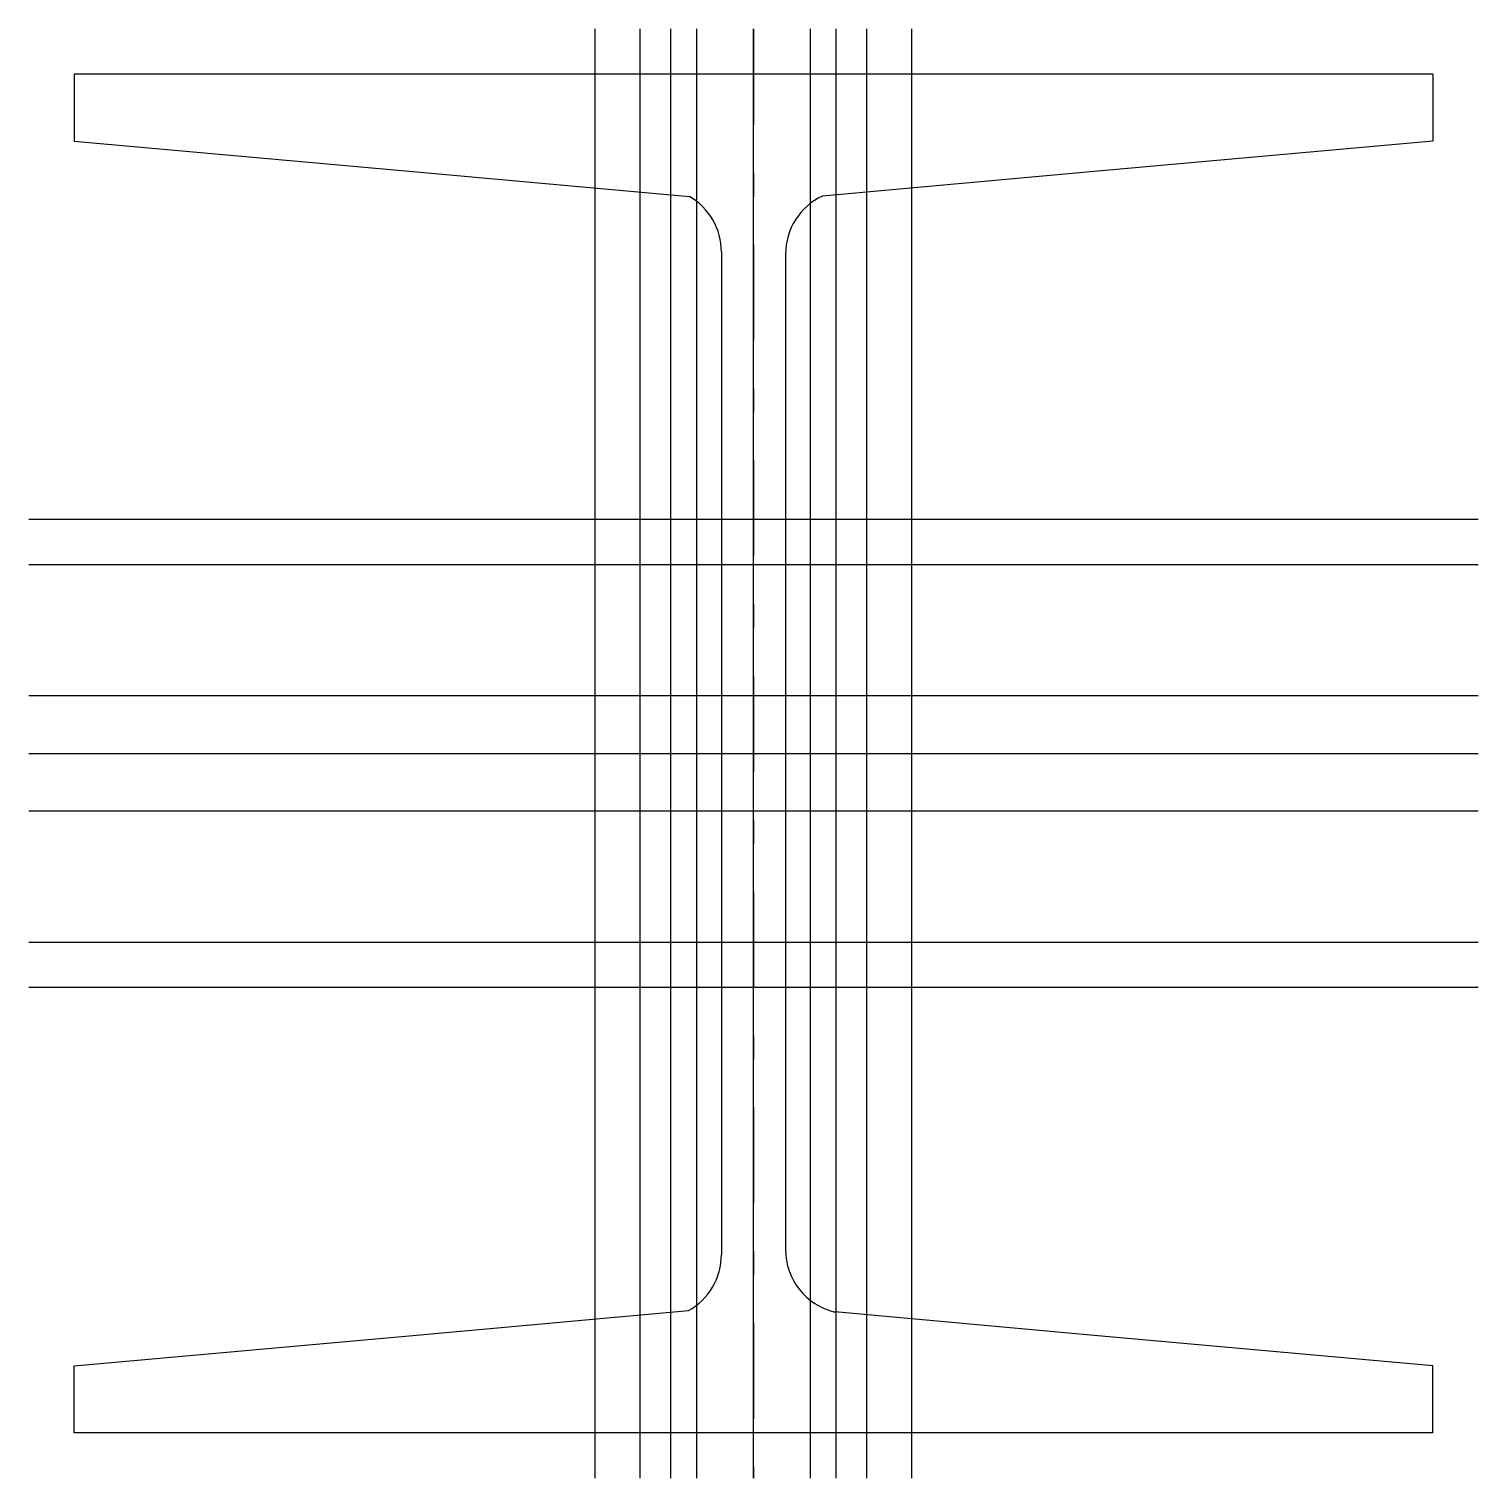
# Model space of a CAD drawing. Extents: x -96 to 96, y -137 to 55.
import ezdxf

# ---------------------------------------------------------------- set-up
doc = ezdxf.new("R2010")
doc.units = 0
doc.linetypes.add('CENTER', pattern=[28.575, 12.7, -6.35, 3.175, -6.35])
doc.layers.get('0').update_dxf_attribs({"linetype": 'CONTINUOUS'})

msp = doc.modelspace()

# ---------------------------------------------------------------- linework, layer by layer
at = {"linetype": 'CONTINUOUS'}
for p, q in [((-21, -136.68), (-21, 55.32)), ((-15, -136.68), (-15, 55.32)), ((-10.95, -136.68), (-10.95, 55.32)), ((-7.5, -136.68), (-7.5, 55.32)), ((0, -136.68), (0, 55.32)), ((7.5, 55.32), (7.5, -136.68)), ((10.95, -136.68), (10.95, 55.32)), ((15, -136.68), (15, 55.32)), ((21, -136.68), (21, 55.32)), ((90, 49.32), (-90, 49.32)), ((-90, 49.32), (-90, 40.45)), ((90, 49.32), (90, 40.45)), ((-90, 40.45), (-45.13, 36.42)), ((90, 40.45), (45.13, 36.42)), ((-45.13, 36.42), (-8.48, 33.12)), ((45.13, 36.42), (9.13, 33.18)), ((-4.25, 25.77), (-4.25, -107.07)), ((4.25, 25.49), (4.25, -106.42)), ((96, -9.68), (-96, -9.68)), ((96, -15.68), (-96, -15.68)), ((96, -33.06), (-96, -33.06)), ((-96, -40.68), (96, -40.68)), ((96, -48.31), (-96, -48.31)), ((-96, -65.68), (96, -65.68)), ((96, -71.68), (-96, -71.68)), ((-45.13, -117.78), (-8.61, -114.5)), ((45.13, -117.78), (10.76, -114.68)), ((-90, -121.82), (-45.13, -117.78)), ((90, -121.83), (45.13, -117.78)), ((-90, -130.68), (-90, -121.82)), ((90, -130.68), (90, -121.83)), ((90, -130.68), (-90, -130.68))]:
    msp.add_line(p, q, dxfattribs=at)
at = {"linetype": 'CENTER'}
for p, q in [((0, 55.32), (0, -136.68)), ((-96, -40.68), (96, -40.68))]:
    msp.add_line(p, q, dxfattribs=at)
at = {"linetype": 'CONTINUOUS'}
for centre, start, end in [((-12.75, 25.77), 359.9975, 59.8442), ((12.75, 25.49), 115.2065, 179.9958), ((-12.75, -107.08), 299.1474, 0.0429), ((12.75, -106.42), 180.0254, 256.4604)]:
    msp.add_arc(centre, 8.5, start, end, dxfattribs=at)

doc.saveas('drawing.dxf')
